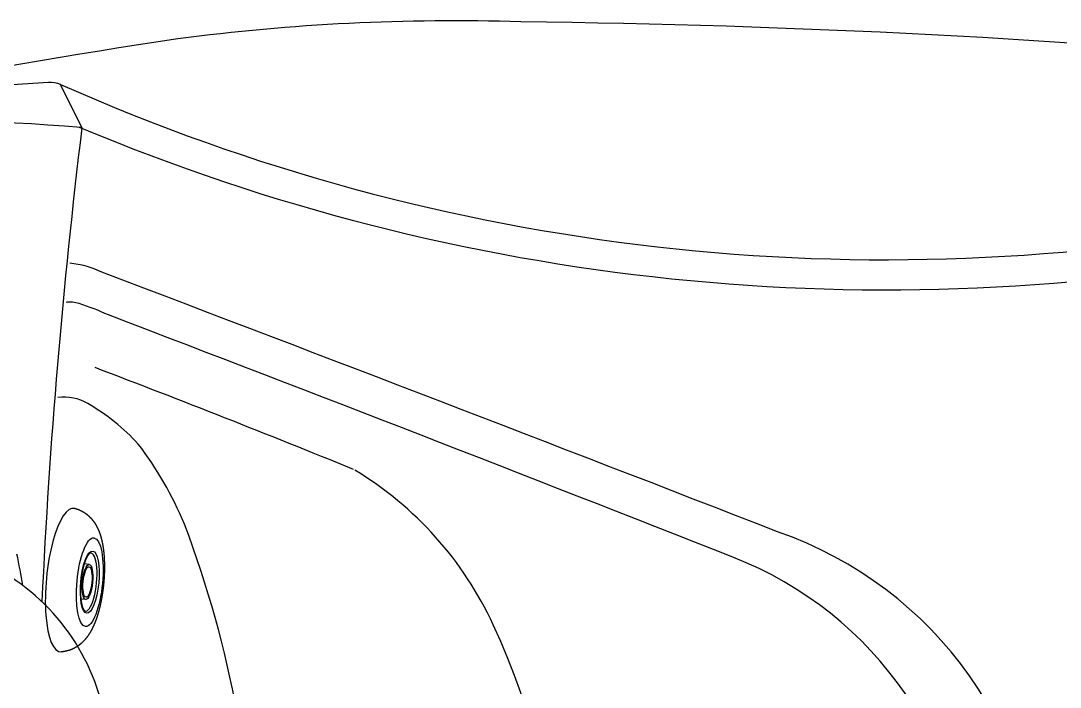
# Model space of a CAD drawing. Header units: inches. Extents: x 0 to 89, y -22 to 129.
# Drawn here: x 8.39 to 21.94, y 21.88 to 30.56 of the extents above; entities that cross this region are included whole.
import ezdxf

# ---------------------------------------------------------------- set-up
doc = ezdxf.new("R2010")
doc.units = ezdxf.units.IN
doc.header["$MEASUREMENT"] = 0
doc.layers.add('1', color=4, linetype='Continuous')

# ---------------------------------------------------------------- blocks, each defined once
blk = doc.blocks.new('MINIJET')
at = {"layer": '1', "color": 3}
for p, q in [((0.267572899635123, 0.2300000000000149), (0.2021327313523582, 0.2300000000000133)), ((0.2675728996351356, -0.2300000000000162), (0.2021327313523522, -0.2299999999999922))]:
    blk.add_line(p, q, dxfattribs=at)
at = {"layer": '1', "color": 3, "extrusion": (2.340686842745782e-18, 2.775557561562884e-17, -1)}
for centre, major_axis, ratio, start_param, end_param in [((0, 0), (-8.401057627338552e-15, 0.9399999999999994), 0.2875604840019277, 3.096514190688376, 6.328263770081), ((0.2675728996351328, 2.142730437526552e-14), (-1.798561299892755e-15, 0.2000000000000002), 0.2875604840019276, 1.21376771396354, 7.496953021143126)]:
    blk.add_ellipse(centre, major_axis=major_axis, ratio=ratio, start_param=start_param, end_param=end_param, dxfattribs=at)
at = {"layer": '1', "color": 3, "extrusion": (2.340686842745781e-18, 2.775557561562885e-17, -1)}
blk.add_ellipse((0.2969063687910718, 1.088018564132653e-14), major_axis=(-5.215827769688984e-15, 0.58), ratio=0.2875604840019276, start_param=1.213767713963537, end_param=7.496953021143123, dxfattribs=at)
at = {"layer": '1', "color": 3, "extrusion": (2.340686842746282e-18, -2.775557561562901e-17, -1)}
blk.add_ellipse((0.2969063687910718, 1.088018564132653e-14), major_axis=(-5.18363130197484e-15, 0.5799999999999982), ratio=0.2875604840019278, start_param=4.355360367553331, end_param=10.63854567473292, dxfattribs=at)
at = {"layer": '1', "color": 3, "extrusion": (2.340686842746775e-18, -8.326672684688683e-17, -1)}
blk.add_ellipse((0.2969063687910718, 1.088018564132653e-14), major_axis=(-3.628252789104816e-15, 0.4072323466422034), ratio=0.2875604840019278, start_param=4.355360367553329, end_param=10.63854567473291, dxfattribs=at)
at = {"layer": '1', "color": 3, "extrusion": (2.340686842745784e-18, 2.775557561562885e-17, -1)}
blk.add_ellipse((0.2779324561100314, 1.543210004228968e-14), major_axis=(-3.38737551752088e-15, 0.3790157296514529), ratio=0.2875604840019277, start_param=6.174551052786132, end_param=9.533412215162832, dxfattribs=at)
at = {"layer": '1', "color": 3, "extrusion": (2.340686842746284e-18, -2.775557561562901e-17, -1)}
blk.add_ellipse((0.2675728996351328, 2.142730437526552e-14), major_axis=(-2.055577930093476e-15, 0.2299999999999999), ratio=0.2875604840019276, start_param=1.213767713963539, end_param=7.496953021143125, dxfattribs=at)
at = {"layer": '1', "color": 3}
for points, knots in [([(0.01218089115566556, -0.9390450898456919), (0.04652522600397901, -0.932158756099021), (0.07918567957719347, -0.9227368265443303), (0.1097942720551544, -0.9112022725844326), (0.1381371784268595, -0.8980028896263761), (0.1689244452854979, -0.8806497033695848), (0.196450861484692, -0.8621632473097023), (0.2209363622303613, -0.8430442952238622), (0.2426790447137819, -0.8236589463393429), (0.269467404189129, -0.7961503276553046), (0.2922755661359133, -0.7689914241756455), (0.3118823205252994, -0.742335495245591), (0.3289256027582326, -0.7161900888611257), (0.3507624120933173, -0.6777593374390136), (0.369191844007176, -0.6399705332946937), (0.3850589379851357, -0.6024635482709044), (0.3989313187877315, -0.5649287810849444), (0.4111915489342124, -0.5271242650316594), (0.4276458137625383, -0.467367795078637), (0.4414157135072969, -0.4061476977308587), (0.4528413980445691, -0.3433173831023666), (0.4621104098657725, -0.2789144969688664), (0.4693243307761605, -0.2131086116704424), (0.4735111990220418, -0.1616731446015578), (0.4765257219877981, -0.1097077711888659), (0.4783749395225669, -0.05737501205647533), (0.4790623343414637, -0.004847682697800337), (0.4785890455254957, 0.04769616149017253), (0.4764574994639474, 0.1111621601949295), (0.4726128756820884, 0.1740819047120468), (0.4670412893841842, 0.2361695976369944), (0.4597147311600054, 0.297176986720963), (0.4520173451589784, 0.3483497252908663), (0.4429414142433785, 0.3985132808911089), (0.4323943552587366, 0.4476456198512722), (0.4202271386988059, 0.4957960053448929), (0.4062009847754524, 0.5431061695618595), (0.3888199857383086, 0.5927694146310287), (0.368144759564828, 0.6422712140591926), (0.3429016113380214, 0.6923059576147921), (0.3204274200534485, 0.7296048876315098), (0.2931261295595107, 0.7679028821884799), (0.2591807718832513, 0.807228764593205), (0.2277101346503088, 0.837262785535458), (0.189905626973939, 0.8668327326460741), (0.157030330914651, 0.8877474154719565), (0.1197750909851294, 0.906841246441374), (0.07818145504427321, 0.9230698940553879), (0.03275024323252751, 0.935283905285111), (0.01218089115566556, 0.939045089845699)], [1.258846176864954, 1.258846176864954, 1.284049785363782, 1.30925339386261, 1.334457002361438, 1.359660610860266, 1.38976431999882, 1.419868029137374, 1.449971738275929, 1.480075447414483, 1.522807016465091, 1.565538585515698, 1.608270154566305, 1.651001723616912, 1.715116318226105, 1.779230912835296, 1.843345507444488, 1.907460102053681, 1.971574696662873, 2.071336734999626, 2.171098773336379, 2.270860811673133, 2.370622850009886, 2.470384888346639, 2.54715961707554, 2.623934345804441, 2.700709074533342, 2.777483803262244, 2.854258531991145, 2.947333969056945, 3.040409406122745, 3.133484843188545, 3.226560280254345, 3.306164335394391, 3.385768390534436, 3.465372445674482, 3.544976500814527, 3.624580555954572, 3.709200410252933, 3.793820264551292, 3.878440118849652, 3.940150456469474, 4.001860794089295, 4.063571131709116, 4.110155533564104, 4.156739935419091, 4.191384198304789, 4.226028461190486, 4.260672724076183, 4.295316986961882, 4.310281904651913, 4.310281904651913]), ([(0.2661156889603362, -0.3767814698830061), (0.2622408792394484, -0.3746281464558), (0.2563155744686532, -0.3694379371215085), (0.2495221966031136, -0.361258198399927), (0.2421352396980483, -0.3498480824021941), (0.2345597594969868, -0.3353568944871121), (0.2262945483546901, -0.3160111505578576), (0.2183747581515745, -0.2934466110852654), (0.2109722805059102, -0.2679595212635361), (0.2037577481794055, -0.2377440190871056), (0.1974028824924188, -0.2048929999126418), (0.1920013884159388, -0.1697935910136323), (0.18752125191583, -0.1318038473395895), (0.1841861944057757, -0.09230630319417621), (0.182039999479503, -0.0517566090550482), (0.1811074774591293, -0.01025141714224875), (0.1814251437741181, 0.03137234471369887), (0.1829888988927806, 0.07263313653117232), (0.1857759576313374, 0.1130232523923183), (0.1897502590331914, 0.152101793320131), (0.1948578812672863, 0.189407269416471), (0.2009519729696065, 0.2241128593884312), (0.2079926823887284, 0.2562236645357023), (0.2158636547058765, 0.2853305441429745), (0.2241148573821834, 0.3102260657672082), (0.232812614203689, 0.3315901317865488), (0.2416876899531688, 0.3490721498197875), (0.2495923395012158, 0.3613540415667695), (0.2568105609405771, 0.3699446777020154), (0.2626347919996095, 0.3748994700510235), (0.2661156889603338, 0.3767814698829866)], [5.178051847609506, 5.178051847609506, 5.268560665170156, 5.359069482730807, 5.444224162062341, 5.529378841393876, 5.61453352072541, 5.708610198638841, 5.80268687655227, 5.8967635544657, 5.997576814887944, 6.098390075310188, 6.199203335732432, 6.302795525931074, 6.406387716129714, 6.509979906328357, 6.61449271419346, 6.719005522058563, 6.823518329923665, 6.927954984355797, 7.032391638787927, 7.136828293220058, 7.240100091779126, 7.343371890338192, 7.44664368889726, 7.546427474593818, 7.646211260290375, 7.745995045986932, 7.837036885336847, 7.928078724686761, 8.019120564036674, 8.102375992412385, 8.102375992412385])]:
    blk.add_open_spline(points, degree=1, knots=knots, dxfattribs=at)
blk = doc.blocks.new('HHPILLOW')
at = {"layer": '1', "color": 4, "linetype": 'Continuous'}
for p, q in [((-2.493662856348354, 4.753440000292542), (-2.105674256348355, 4.600845000292548)), ((-2.493535056348177, -4.721047999707391), (-2.104629956348356, -4.568089999707457))]:
    blk.add_line(p, q, dxfattribs=at)
for centre, radius, start, end in [((-3.119004480416805, 3.459933230967845), 1.436736548251412, 64.19870674311935, 144.2451829579542), ((-3.046013074246378, 1.97333275746886), 2.790709171274251, 17.21278817419931, 70.30863569432098), ((-2.775510644526026, 3.212609205210594), 1.860006189274408, 144.2451829579545, 185.5942556030285), ((-10.99441199381275, 2.407570811759829), 6.398227653638791, 0.8252452733079668, 5.594255603028535), ((-10.49181935035516, 0), 10.49181935035516, 345.3047972418675, 15.47362786403677), ((-4.010785977012585, 2.50816465960218), 0.5861228147119968, 180.8252452733078, 266.9136513492448), ((-7.360403336172316, -1.092366797708202), 4.530513219578506, 44.7353245835756, 52.33768680706847), ((-3.671249686693427, 1.427680425685203), 1.017060497694795, 75.13863876116727, 94.72266359589366), ((-4.229530244427762, -3.122801297396499), 5.59356530952322, 69.8471983880498, 81.54951745679234), ((-4.762941381420456, 1.481207604623073), 0.8739993319092445, 13.58559010926897, 44.7353245835756), ((-3.656439884655223, -1.561218937882739), 3.930143527169514, 60.85987769514308, 69.8471983880498), ((-2.481550809332161, 0.5461660116369345), 1.517378378056258, 34.44500970583191, 60.85987769514308), ((-9.079296851456325, 0.002766516183061896), 5.43337025035915, 342.019837563144, 18.05253914430314), ((-3.534976419895143, 0.01605033516303678), 2.690629813737361, 328.9514312109356, 31.06438648313755), ((-2.51206816861577, -0.492755693265071), 1.554554322597792, 293.0023584904462, 325.5708079882411), ((-5.476981758617837, -1.002620195299642), 1.70341256026332, 301.6980798579719, 336.9533845754468), ((-4.003316947791051, -2.480668104789078), 0.591956896565789, 93.7208307348171, 179.9264290603185), ((-4.133094337513969, 2.742415530218985), 5.170965863734945, 278.0715625138498, 295.5287253823751), ((-3.709021773285203, -1.149635383012711), 1.264283361323205, 267.6769354812565, 283.8190420852181), ((-80.29190557129641, 1.855028273967328), 75.82065550482886, 356.3386680349637, 356.7224094113108), ((-3.152735730338682, -1.832809565125114), 2.929212312086789, 290.9658518163026, 343.5656369317051), ((-2.737128605431531, -3.16569070989361), 1.897329023735506, 174.5894660761836, 226.1126998811895), ((-3.118934661575695, -3.349291592975266), 1.507594211195228, 231.7422641605146, 294.508790775817)]:
    blk.add_arc(centre, radius, start, end, dxfattribs=at)
at = {"layer": '1', "color": 3, "linetype": 'Continuous'}
for centre, radius, start, end in [((-8.343842003758988, 0.08990888871185021), 5.811248817310541, 24.91736302086631, 44.94840016262117), ((-8.62058809854521, 0.01949486940539913), 5.43499356366448, 333.4140667197293, 26.46126074836484), ((-3.452289777500983, 1.376618691446335), 1.111896364388132, 86.48936324076274, 105.9330261561958), ((-3.922225932262705, -2.198487745685124), 4.715708637488957, 69.3637612481715, 83.44877837011721), ((-3.754596085311849, -1.817334919903196), 4.299992489900039, 61.69831124189577, 69.6641410816807), ((-2.408811534261371, 0.6285570708679913), 1.508630504570383, 35.76937891369361, 62.6585324046079), ((-3.453319780722353, 0.01518371013122177), 2.716996479879117, 327.0779087548007, 33.38863537225082), ((-2.257117530451403, -0.7593286333198783), 1.291945886492554, 297.8632999343325, 327.0779087548007), ((-3.751636236140003, 1.839408260139109), 4.289209647383383, 289.7146680394328, 299.2887159989647), ((-3.770839475062939, 1.593224760737822), 4.065192295565401, 275.4073437173614, 291.1400841040647), ((-3.474919522467284, -1.533004503037127), 0.9249887945121534, 252.0318145650573, 275.4073437173614), ((-8.354160519047062, -0.05085203773216307), 5.823696528221809, 315.0702392536522, 335.0709258513776)]:
    blk.add_arc(centre, radius, start, end, dxfattribs=at)
blk = doc.blocks.new('2010TEMPO')
at = {"layer": '1', "color": 3, "linetype": 'Continuous'}
blk.add_line((8.901121900000817, 29.7372143999894), (9.185657900000706, 29.16738539998937), dxfattribs=at)
for centre, radius, start, end in [((14.03964549485408, 3.026407679698536), 27.53675400090633, 88.19035399898925, 97.51581514187707), ((13.40945016363639, -101.3820938971221), 131.9400462102165, 84.69740369803114, 89.348697548971), ((25.46090505976395, -70.38197222791291), 101.8229172549516, 98.48445517462922, 103.147960053051), ((10.82082797688577, -2.981577735348651), 32.80795717027252, 93.61747501835792, 104.9430452591536), ((8.772563973227307, 29.41696054557804), 0.3447369330662716, 66.80377897122685, 93.61747501835792), ((19.66723767032454, 53.93244022543865), 26.48256865741806, 246.0297014021754, 281.0387049723512), ((7.335980008889237, 8.474892856727479), 20.77829908014664, 84.92618079665911, 103.8943954183952), ((91.83343228434205, 19.08339410962287), 83.26069103807741, 173.0436235278754, 177.307212692911), ((19.67751276646595, 54.23314370187575), 27.17523742430458, 247.2109190896508, 280.9492043862309), ((8.910492122751066, 26.18822280024392), 1.222049886143793, 64.10938341443303, 84.46333074364678), ((-382.3808320841468, -1006.874270822141), 1105.90125566228, 68.76018943061584, 69.24922247763861), ((9.02801044720627, 26.48533146645923), 0.4119979609559962, 72.83634172069634, 96.80215034062203), ((8.287713694909144, 24.08843818515697), 2.920610462601775, 64.7506923398149, 72.83634172069634), ((-260.6373054888091, -682.0328168095085), 758.5097411479953, 68.47440519750343, 69.13382845257561), ((-43.82230349837482, -113.9090365467808), 149.7169346841805, 67.80807914564363, 69.19347258206655), ((8.94706254349694, 25.03068613508697), 0.63035520888185, 59.83971786976689, 96.76128864073742), ((7.844658835725568, 23.13354313344394), 2.824539682345914, 42.69702465266846, 59.83971786976689), ((6.264146660885217, 22.24638010573869), 4.60690420179542, 22.44983621531598, 37.4692577130437), ((10.37013434523351, 20.76865861806755), 4.599870859774851, 24.71748831777444, 58.93468857554522), ((-2.461120168236675, 19.05607289628858), 13.89450811469651, 338.8426135880219, 20.86851785039334), ((16.57044366353716, 19.05200586294711), 5.138186543068084, 289.1680165567764, 70.84343435208004), ((-1.440265500258647, 21.52945921649598), 9.998487142793799, 9.64650601181288, 12.04253594714105), ((15.92253972726849, 19.05199107448436), 4.848606922214192, 291.170962233971, 68.84103789584736), ((6.864486201117643, 19.05233694792764), 8.502514699854773, 334.4121109716025, 25.34558893126748)]:
    blk.add_arc(centre, radius, start, end, dxfattribs=at)
at = {"layer": '1', "xscale": -1, "rotation": 174.5627880659412}
blk.add_blockref('MINIJET', (8.992883218763609, 23.27666589362923), dxfattribs=at)
at = {"layer": '1', "color": 1, "linetype": 'Continuous'}
blk.add_blockref('HHPILLOW', (9.786431318643736, 19.00049917991009), dxfattribs=at)

msp = doc.modelspace()

# ---------------------------------------------------------------- block references
at = {"layer": '1'}
msp.add_blockref('2010TEMPO', (1.56319401867222e-13, -2.842170943040401e-14), dxfattribs=at)

doc.saveas('drawing.dxf')
